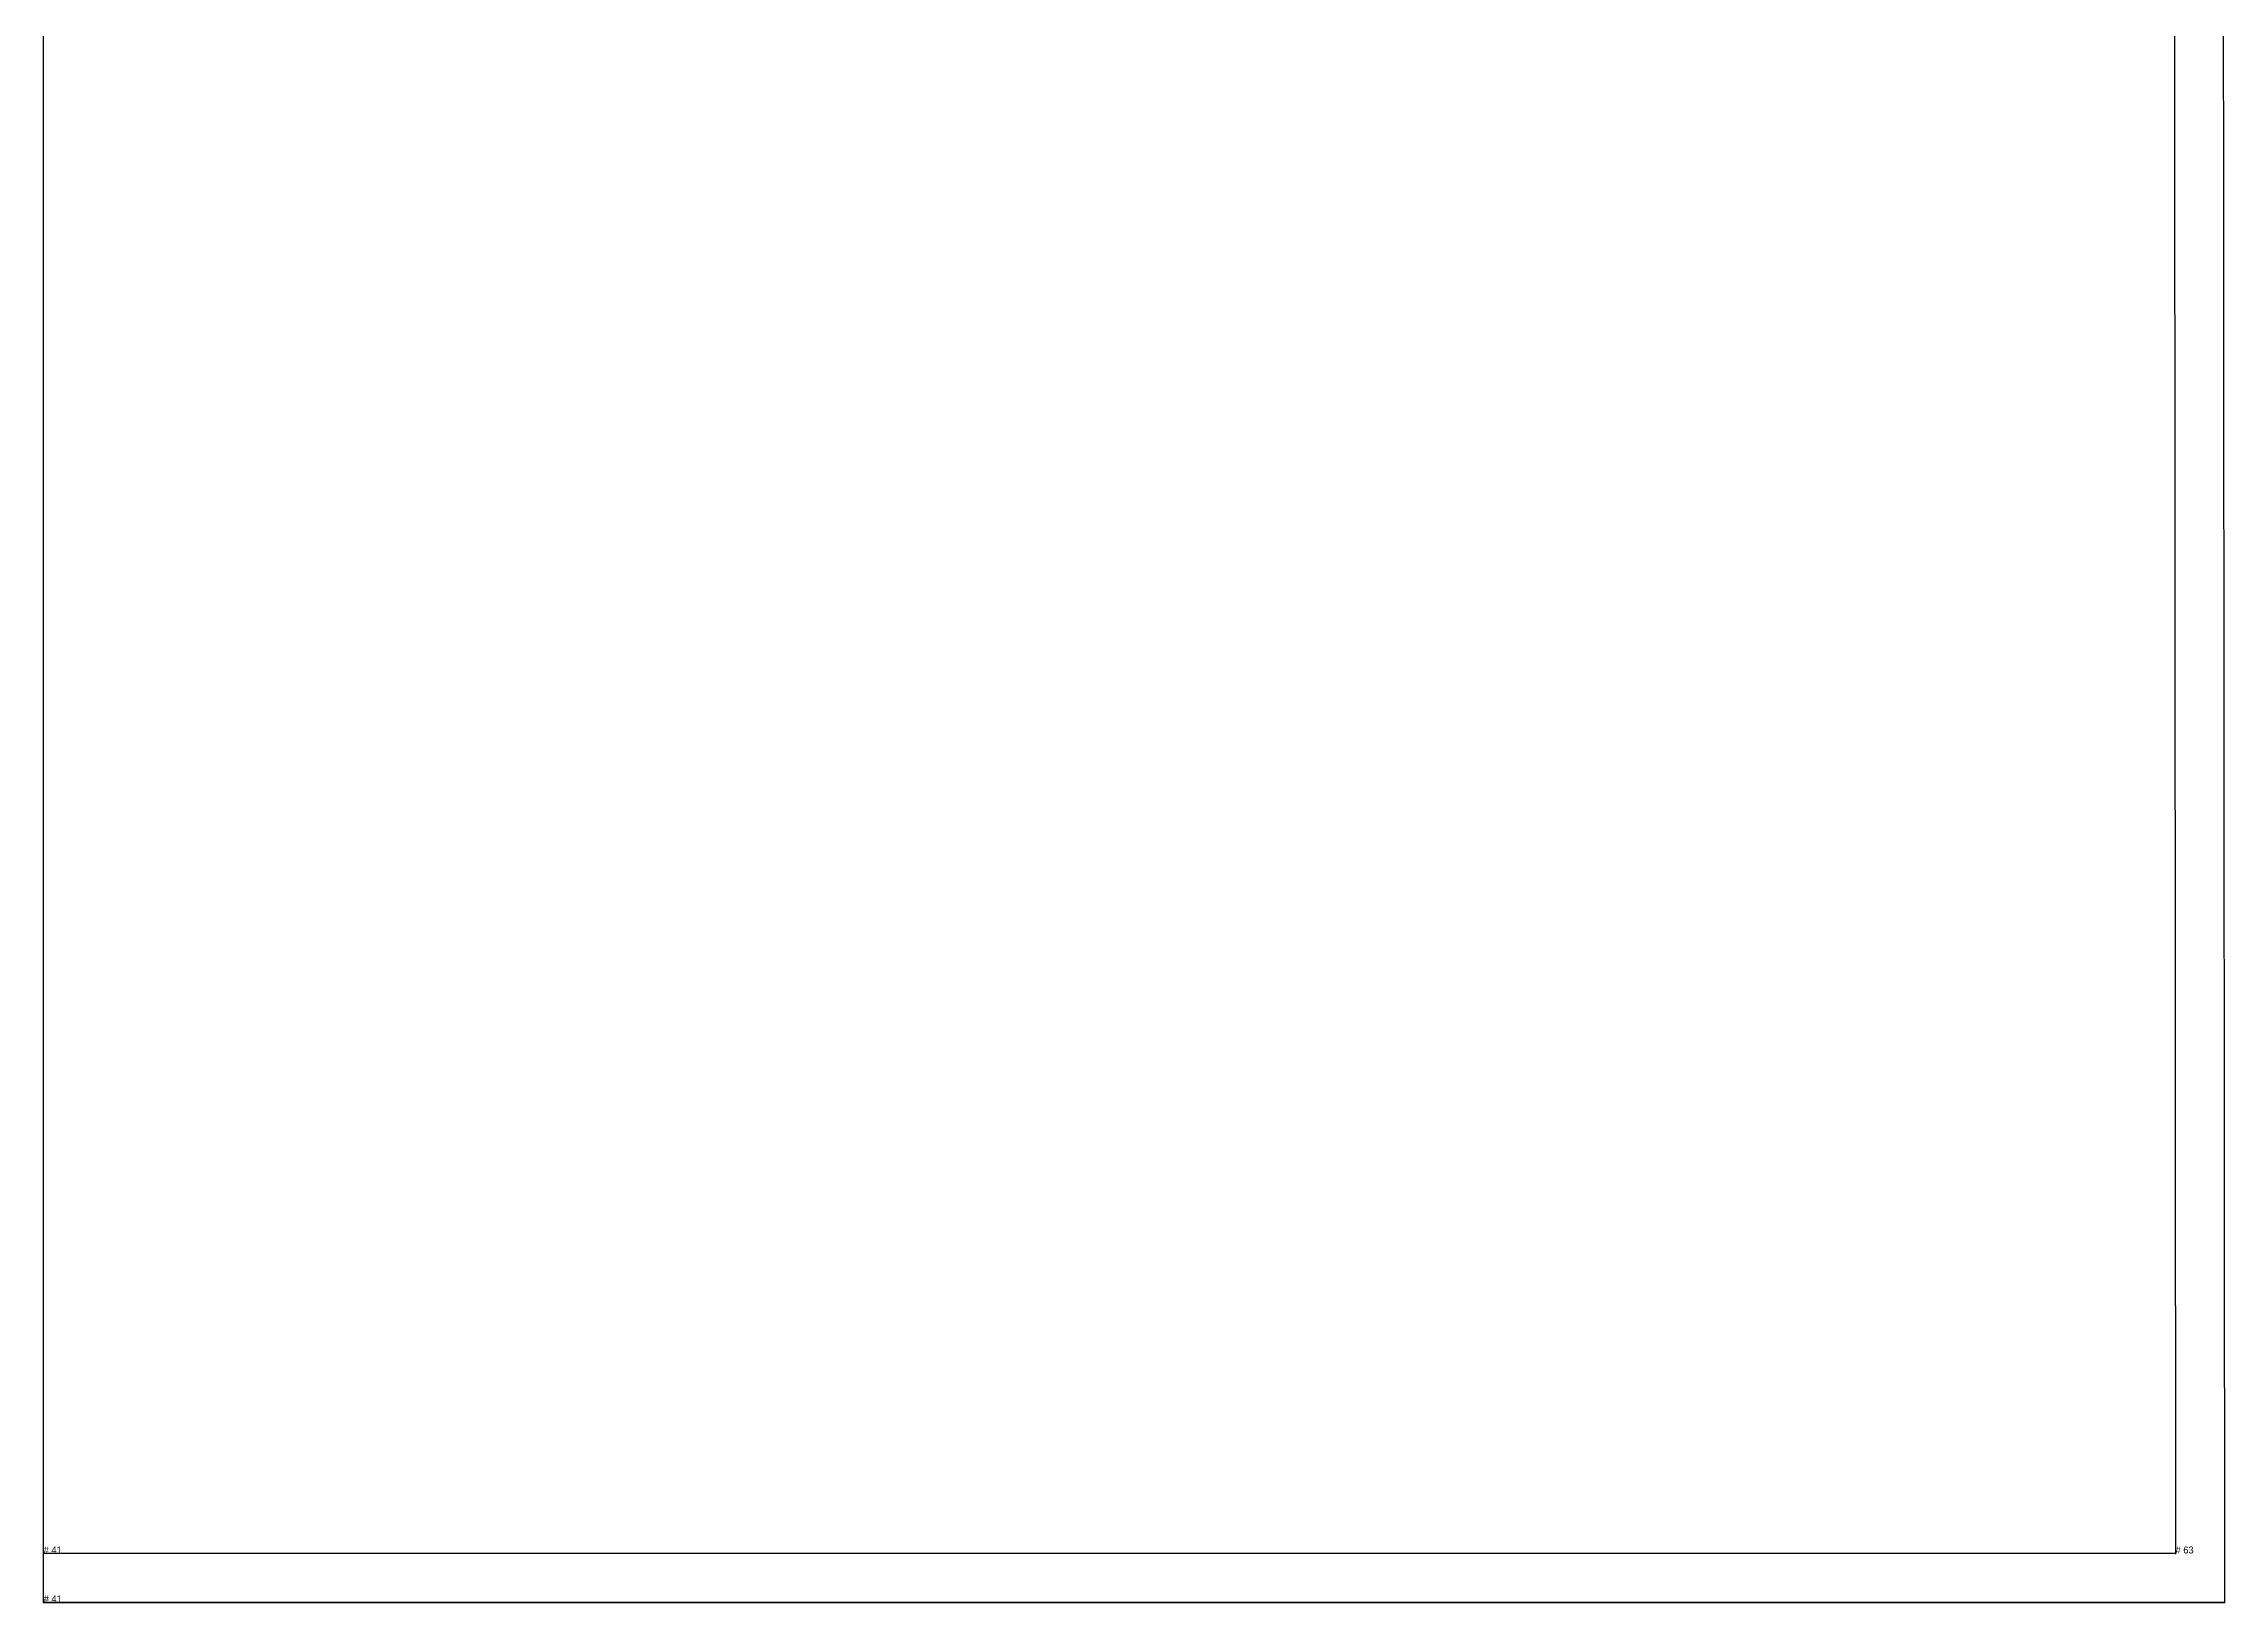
# Model space of a CAD drawing. Extents: x 0 to 1211, y -69 to 1226.
# Drawn here: x 6.3 to 318.6, y 586.7 to 809.9 of the extents above; entities that cross this region are included whole.
import ezdxf

# ---------------------------------------------------------------- set-up
doc = ezdxf.new("R2010")
doc.units = 0

# ---------------------------------------------------------------- blocks, each defined once
blk = doc.blocks.new('piece_Detail_s500_M')
at = {"layer": '1'}
blk.add_lwpolyline([(6.35, 1209.26), (21.43, 1210.77), (48.67, 1215.54), (62.78, 1219.53), (69.56, 1222.32), (74.08, 1225.29), (254.49, 1171.11), (252.96, 1153.92), (250.14, 1116.41), (249.23, 1091.61), (249.56, 1053.2), (253.22, 1021.97), (257.69, 1002.56), (261.83, 990.43), (267.06, 979.6), (273.03, 971.73), (280.07, 964.9), (285.65, 961.15), (294.12, 957.68), (302.9, 956.05), (318.34, 955.37), (318.61, 586.72), (6.35, 586.72)], close=True, dxfattribs=at)
at = {"layer": '14'}
blk.add_lwpolyline([(6.35, 1202.24), (22.3, 1203.82), (50.26, 1208.72), (66.65, 1213.46), (71.11, 1215.32), (75.36, 1217.59), (247.01, 1166.05), (245.87, 1153.22), (243.15, 1116.78), (242.06, 1084.8), (242.03, 1067.51), (243.21, 1044.25), (247.72, 1013.62), (254.71, 989.35), (261.06, 975.98), (267.98, 966.86), (273.17, 961.59), (280.87, 955.8), (289.23, 951.87), (298.67, 949.55), (311.35, 948.54), (311.61, 593.72), (6.35, 593.72)], close=True, dxfattribs=at)
at = {"layer": '2'}
for p in [(6.35, 593.72), (311.61, 593.72), (6.35, 586.72), (318.61, 586.72)]:
    blk.add_point(p, dxfattribs=at)
at = {"layer": '5'}
blk.add_line((6.35, 586.72), (318.61, 586.72), dxfattribs=at)
at = {"layer": '84'}
blk.add_lwpolyline([(318.34, 955.37), (318.61, 586.72), (6.35, 586.72), (6.35, 1209.26)], dxfattribs=at)
at = {"layer": '87'}
blk.add_lwpolyline([(311.35, 948.54), (311.61, 593.72), (6.35, 593.72), (6.35, 1202.24)], dxfattribs=at)
at = {"layer": '1'}
blk.add_text('# 41', height=1, dxfattribs=at).set_placement((6.35, 586.72))
at = {"layer": '14'}
for s, p in [('# 41', (6.35, 593.72)), ('# 63', (311.61, 593.72))]:
    blk.add_text(s, height=1, dxfattribs=at).set_placement(p)

msp = doc.modelspace()

# ---------------------------------------------------------------- block references
at = {"layer": '1'}
msp.add_blockref('piece_Detail_s500_M', (0, 0), dxfattribs=at)

doc.saveas('drawing.dxf')
